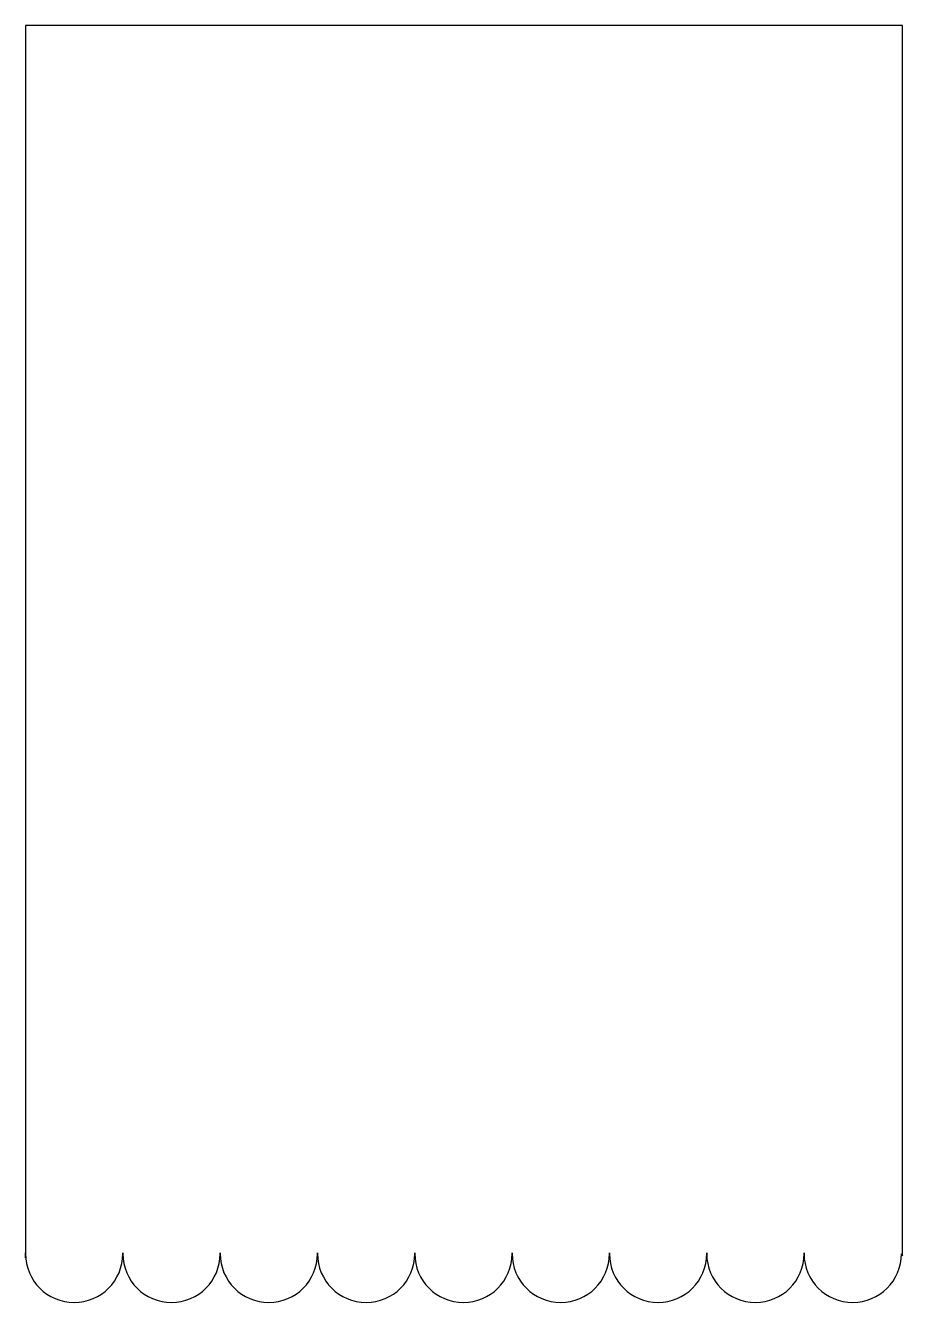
# Model space of a CAD drawing. Header units: centimetres. Extents: x -6.8 to 6.1, y -9.4 to 9.4.
import ezdxf

# ---------------------------------------------------------------- set-up
doc = ezdxf.new("R2010")
doc.units = ezdxf.units.CM
doc.header["$MEASUREMENT"] = 0
doc.layers.add('Camada 1', color=7, linetype='Continuous')

msp = doc.modelspace()

# ---------------------------------------------------------------- linework, layer by layer
at = {"layer": 'Camada 1'}
msp.add_open_spline([(6.03619, -8.65439), (6.03619, -9.04894), (5.71634, -9.36877), (5.32181, -9.36877), (5.32181, -9.36877), (4.92728, -9.36877), (4.60743, -9.04894), (4.60743, -8.65439), (4.60743, -8.65439), (4.60743, -8.64915), (4.60748, -8.64391), (4.60762, -8.63867), (4.60762, -8.63867), (4.60762, -8.63867), (4.60744, -8.65439), (4.60744, -8.65439), (4.60744, -8.65439), (4.60744, -9.04894), (4.28759, -9.36877), (3.89306, -9.36877), (3.89306, -9.36877), (3.49853, -9.36877), (3.17868, -9.04894), (3.17868, -8.65439), (3.17868, -8.65439), (3.17868, -8.64915), (3.17873, -8.64391), (3.17887, -8.63867), (3.17887, -8.63867), (3.17887, -8.63867), (3.17869, -8.65439), (3.17869, -8.65439), (3.17869, -8.65439), (3.17869, -9.04894), (2.85884, -9.36877), (2.46431, -9.36877), (2.46431, -9.36877), (2.06978, -9.36877), (1.74993, -9.04894), (1.74993, -8.65439), (1.74993, -8.65439), (1.74993, -8.64915), (1.74998, -8.64391), (1.75012, -8.63867), (1.75012, -8.63867), (1.75012, -8.63867), (1.74994, -8.65439), (1.74994, -8.65439), (1.74994, -8.65439), (1.74994, -9.04894), (1.43009, -9.36877), (1.03556, -9.36877), (1.03556, -9.36877), (0.64101, -9.36877), (0.32118, -9.04894), (0.32118, -8.65439), (0.32118, -8.65439), (0.32118, -8.64915), (0.32123, -8.64391), (0.32134, -8.63867), (0.32134, -8.63867), (0.32134, -8.63867), (0.32119, -8.65439), (0.32119, -8.65439), (0.32119, -8.65439), (0.32119, -9.04894), (0.00136, -9.36877), (-0.39319, -9.36877), (-0.39319, -9.36877), (-0.78774, -9.36877), (-1.10757, -9.04894), (-1.10757, -8.65439), (-1.10757, -8.65439), (-1.10757, -8.64915), (-1.10752, -8.64391), (-1.10741, -8.63867), (-1.10741, -8.63867), (-1.10741, -8.63867), (-1.10756, -8.65439), (-1.10756, -8.65439), (-1.10756, -8.65439), (-1.10756, -9.04894), (-1.42739, -9.36877), (-1.82194, -9.36877), (-1.82194, -9.36877), (-2.21649, -9.36877), (-2.53632, -9.04894), (-2.53632, -8.65439), (-2.53632, -8.65439), (-2.53632, -8.64915), (-2.53627, -8.64391), (-2.53616, -8.63867), (-2.53616, -8.63867), (-2.53616, -8.63867), (-2.53631, -8.65439), (-2.53631, -8.65439), (-2.53631, -8.65439), (-2.53631, -9.04894), (-2.85614, -9.36877), (-3.25069, -9.36877), (-3.25069, -9.36877), (-3.64524, -9.36877), (-3.96507, -9.04894), (-3.96507, -8.65439), (-3.96507, -8.65439), (-3.96507, -8.64915), (-3.96502, -8.64391), (-3.96491, -8.63867), (-3.96491, -8.63867), (-3.96491, -8.63867), (-3.96506, -8.65439), (-3.96506, -8.65439), (-3.96506, -8.65439), (-3.96506, -9.04894), (-4.28489, -9.36877), (-4.67944, -9.36877), (-4.67944, -9.36877), (-5.07399, -9.36877), (-5.39382, -9.04894), (-5.39382, -8.65439), (-5.39382, -8.65439), (-5.39382, -8.64915), (-5.39377, -8.64391), (-5.39366, -8.63867), (-5.39366, -8.63867), (-5.39366, -8.63867), (-5.39381, -8.65439), (-5.39381, -8.65439), (-5.39381, -8.65439), (-5.39381, -9.04894), (-5.71364, -9.36877), (-6.10819, -9.36877), (-6.10819, -9.36877), (-6.50274, -9.36877), (-6.82257, -9.04894), (-6.82257, -8.65439), (-6.82257, -8.65439), (-6.82257, -8.64915), (-6.82252, -8.64391), (-6.82241, -8.63867), (-6.82241, -8.63867), (-6.82241, -8.63867), (-6.82256, -8.71463), (-6.82256, -8.71463), (-6.82256, -8.71463), (-6.82256, -8.71463), (-6.82256, 9.3763), (-6.82256, 9.3763), (-6.82256, 9.3763), (-6.82256, 9.3763), (6.05238, 9.3763), (6.05238, 9.3763), (6.05238, 9.3763), (6.05238, 9.3763), (6.05238, -8.6831), (6.05238, -8.6831), (6.05238, -8.6831), (6.05238, -8.6831), (6.03619, -8.65439), (6.03619, -8.65439)], degree=3, knots=[0, 0, 0, 0, 0.02439024, 0.02439024, 0.02439024, 0.02439024, 0.04878049, 0.04878049, 0.04878049, 0.04878049, 0.07317073, 0.07317073, 0.07317073, 0.07317073, 0.09756098, 0.09756098, 0.09756098, 0.09756098, 0.12195122, 0.12195122, 0.12195122, 0.12195122, 0.14634146, 0.14634146, 0.14634146, 0.14634146, 0.17073171, 0.17073171, 0.17073171, 0.17073171, 0.19512195, 0.19512195, 0.19512195, 0.19512195, 0.2195122, 0.2195122, 0.2195122, 0.2195122, 0.24390244, 0.24390244, 0.24390244, 0.24390244, 0.26829268, 0.26829268, 0.26829268, 0.26829268, 0.29268293, 0.29268293, 0.29268293, 0.29268293, 0.31707317, 0.31707317, 0.31707317, 0.31707317, 0.34146341, 0.34146341, 0.34146341, 0.34146341, 0.36585366, 0.36585366, 0.36585366, 0.36585366, 0.3902439, 0.3902439, 0.3902439, 0.3902439, 0.41463415, 0.41463415, 0.41463415, 0.41463415, 0.43902439, 0.43902439, 0.43902439, 0.43902439, 0.46341463, 0.46341463, 0.46341463, 0.46341463, 0.48780488, 0.48780488, 0.48780488, 0.48780488, 0.51219512, 0.51219512, 0.51219512, 0.51219512, 0.53658537, 0.53658537, 0.53658537, 0.53658537, 0.56097561, 0.56097561, 0.56097561, 0.56097561, 0.58536585, 0.58536585, 0.58536585, 0.58536585, 0.6097561, 0.6097561, 0.6097561, 0.6097561, 0.63414634, 0.63414634, 0.63414634, 0.63414634, 0.65853659, 0.65853659, 0.65853659, 0.65853659, 0.68292683, 0.68292683, 0.68292683, 0.68292683, 0.70731707, 0.70731707, 0.70731707, 0.70731707, 0.73170732, 0.73170732, 0.73170732, 0.73170732, 0.75609756, 0.75609756, 0.75609756, 0.75609756, 0.7804878, 0.7804878, 0.7804878, 0.7804878, 0.80487805, 0.80487805, 0.80487805, 0.80487805, 0.82926829, 0.82926829, 0.82926829, 0.82926829, 0.85365854, 0.85365854, 0.85365854, 0.85365854, 0.87804878, 0.87804878, 0.87804878, 0.87804878, 0.90243902, 0.90243902, 0.90243902, 0.90243902, 0.92682927, 0.92682927, 0.92682927, 0.92682927, 0.95121951, 0.95121951, 0.95121951, 0.95121951, 1, 1, 1, 1], dxfattribs=at)

doc.saveas('drawing.dxf')
